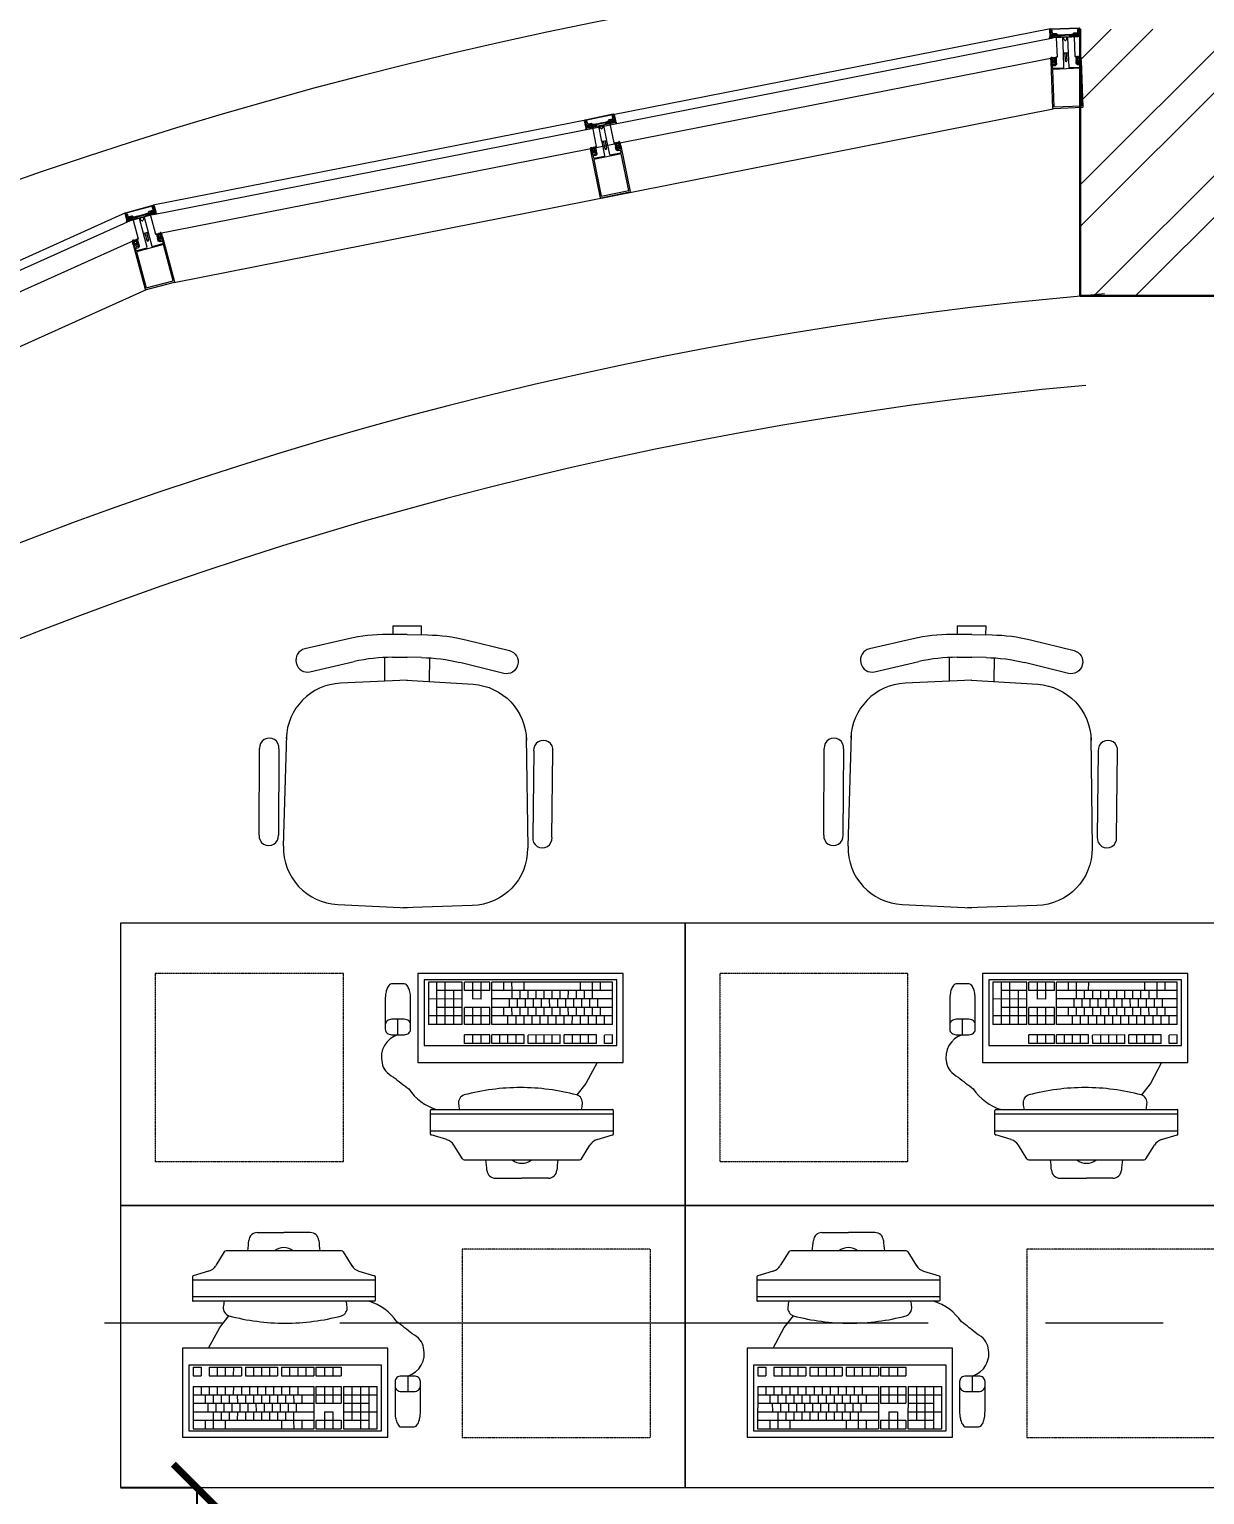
# Model space of a CAD drawing. Header units: millimetres. Extents: x -13407 to 95998, y -2719 to 109387.
# Drawn here: x 2776 to 5274, y 68922 to 72037 of the extents above; entities that cross this region are included whole.
import ezdxf

# ---------------------------------------------------------------- set-up
doc = ezdxf.new("R2010")
doc.units = ezdxf.units.MM
doc.linetypes.add('CENTER', pattern=[2, 1.25, -0.25, 0.25, -0.25])
doc.linetypes.add('HIDDEN', pattern=[6, 4, -2])
for name, color, linetype, lineweight in [('АР_Навесной фасад', 5, 'Continuous', 5), ('АР_Оси', 193, 'Continuous', 9), ('АР_Перегородки витражные', 152, 'Continuous', 13), ('АР_Подоконники', 163, 'Continuous', 9), ('АР_Сущ Несущая стена', 202, 'Continuous', 30), ('АР_Штриховка кирпич', 250, 'Continuous', 9), ('ТХ_мебель передв', 250, 'Continuous', 13), ('ТХ_обор_комп принт', 30, 'Continuous', 13)]:
    doc.layers.add(name, color=color, linetype=linetype, lineweight=lineweight)
doc.styles.add('ISOCPEUR', font='isocpeur.ttf', dxfattribs={"width": 0.7})
doc.dimstyles.new('Копия SPDS', dxfattribs={"dimtxt": 250, "dimasz": 100, "dimexe": 0.5, "dimexo": 0.625, "dimtad": 1, "dimdec": 0, "dimrnd": 0.001, "dimtxsty": 'ISOCPEUR', "dimblk": 'ARCHTICK', "dimcen": 2.5, "dimdle": 0.5, "dimclrd": 256, "dimclre": 256, "dimclrt": 256, "dimadec": 0, "dimazin": 2, "dimtfac": 0.75, "dimtdec": 0, "dimtmove": 1, "dimatfit": 3, "dimfxl": 1, "dimtolj": 1, "dimarcsym": 1})
pattern_1 = [(335.76716334, (-69115.3163, 318510.941), (0.651582564, 1.447617495), []), (65.76716334, (-69115.3163, 318510.941), (-1.447617495, 0.651582564), [])]

# ---------------------------------------------------------------- blocks, each defined once
blk = doc.blocks.new('стойка витр.')
h = blk.add_hatch()
h.set_pattern_fill('ANSI37', color=253, scale=0.5, angle=-69.2328)
h.set_pattern_definition(pattern_1)
edge = h.paths.add_edge_path()
edge.add_line((-22.7, 14.1), (-23, 15))
edge.add_arc((-23.4, 14.9), 0.427, 20.7605, 72.3)
edge.add_arc((-23.2, 15.7), 0.427, 110.764, 252.288, ccw=False)
edge.add_line((-23.3, 16.1), (-22.3, 16.5))
edge.add_arc((-22.2, 16.3), 0.183, 20.749, 110.7854, ccw=False)
edge.add_line((-22.1, 16.4), (-22, 16.3))
edge.add_arc((-21.9, 16.3), 0.183, 200.7666, 335.778)
edge.add_line((-21.7, 16.3), (-21.1, 17.8))
edge.add_arc((-21.7, 18), 0.637, 344.3928, 381.7249)
edge.add_line((-21.1, 18.2), (-22.6, 22.1))
edge.add_arc((-23.2, 21.9), 0.637, 19.8094, 57.1415)
edge.add_line((-22.8, 22.4), (-24.3, 23.1))
edge.add_arc((-24.4, 23), 0.183, 65.7564, 200.7677)
edge.add_line((-24.5, 22.9), (-24.5, 22.8))
edge.add_arc((-24.7, 22.7), 0.183, -69.251, 20.7854, ccw=False)
edge.add_line((-24.6, 22.6), (-25.6, 22.2))
edge.add_arc((-25.8, 22.6), 0.427, 149.2464, 290.7703, ccw=False)
edge.add_arc((-26.5, 23), 0.427, 329.2344, 380.7738)
edge.add_line((-26.1, 23.2), (-26.5, 24.2))
edge.add_arc((-26.7, 24.1), 0.183, 20.749, 110.7854)
edge.add_line((-26.7, 24.3), (-33.5, 21.7))
edge.add_arc((-33.4, 21.4), 0.306, 107.612, 200.6883)
edge.add_line((-33.7, 21.3), (-33.4, 20.7))
edge.add_arc((-33.1, 20.8), 0.304, 200.7453, 225.8124)
edge.add_line((-33.3, 20.5), (-31.8, 18.9))
edge.add_arc((-32, 18.7), 0.305, -108.8628, 45.7814, ccw=False)
edge.add_arc((-28.7, 27.8), 9.95, 231.9543, 250.0412, ccw=False)
edge.add_arc((-35.1, 19.6), 0.4, 42.3093, 119.225)
edge.add_arc((-34.9, 19.6), 0.602, 134.395, 228.6478)
edge.add_arc((-28.5, 27.8), 11, 232.0873, 240.8889)
edge.add_arc((-36.9, 12.9), 6.09, 40.7589, 60.6144, ccw=False)
edge.add_arc((-32.5, 16.6), 0.305, -34.8959, 41.6027, ccw=False)
edge.add_line((-32.3, 16.5), (-32.8, 15.8))
edge.add_arc((-32.5, 15.6), 0.305, 145.1101, 256.4243)
edge.add_line((-32.6, 15.3), (-31.7, 15.1))
edge.add_arc((-31.8, 14.8), 0.305, -34.8899, 76.4243, ccw=False)
edge.add_line((-31.5, 14.6), (-32.1, 13.9))
edge.add_arc((-31.8, 13.7), 0.305, 145.1101, 256.4243)
edge.add_line((-31.9, 13.4), (-31, 13.2))
edge.add_arc((-31.1, 12.9), 0.305, -24.2247, 76.4204, ccw=False)
edge.add_line((-30.8, 12.8), (-31.6, 11.1))
edge.add_arc((-31.3, 11), 0.305, 155.7711, 290.7403)
edge.add_line((-31.2, 10.7), (-22.8, 13.9))
edge.add_arc((-22.9, 14.1), 0.183, 290.749, 380.749)
edge = h.paths.add_edge_path(flags=16)
edge.add_line((-23.1, 21), (-22.2, 18.6))
edge.add_arc((-22.7, 18.4), 0.541, -69.2328, 20.7672, ccw=False)
edge.add_line((-22.5, 17.9), (-23.4, 17.6))
edge.add_arc((-23.6, 18.1), 0.541, 200.7672, 290.7672, ccw=False)
edge.add_line((-24.1, 17.9), (-25, 20.3))
edge.add_arc((-24.5, 20.5), 0.541, 110.7672, 200.7672, ccw=False)
edge.add_line((-24.7, 21), (-23.8, 21.4))
edge.add_arc((-23.6, 20.8), 0.541, 20.7672, 110.7672, ccw=False)
edge = h.paths.add_edge_path(flags=16)
edge.add_line((-26.9, 20.3), (-25.5, 16.7))
edge.add_arc((-26, 16.5), 0.541, -69.2328, 20.7672, ccw=False)
edge.add_line((-25.8, 16), (-28.2, 15.1))
edge.add_arc((-28.4, 15.6), 0.541, 200.7672, 290.7672, ccw=False)
edge.add_line((-28.9, 15.4), (-30.3, 19))
edge.add_arc((-29.8, 19.2), 0.541, 110.7672, 200.7672, ccw=False)
edge.add_line((-30, 19.7), (-27.5, 20.6))
edge.add_arc((-27.4, 20.1), 0.541, 20.7672, 110.7672, ccw=False)
h = blk.add_hatch()
h.set_pattern_fill('ANSI37', color=253, scale=0.5, angle=-69.2328)
h.set_pattern_definition(pattern_1)
edge = h.paths.add_edge_path()
edge.add_line((-7.6, -25.6), (-7.3, -26.5))
edge.add_arc((-7.7, -26.7), 0.427, -30.7656, 20.7738, ccw=False)
edge.add_arc((-6.9, -27.1), 0.427, 149.2464, 290.7703)
edge.add_line((-6.8, -27.5), (-5.8, -27.1))
edge.add_arc((-5.8, -27), 0.183, 290.749, 380.7854)
edge.add_line((-5.7, -26.9), (-5.7, -26.8))
edge.add_arc((-5.5, -26.7), 0.183, 65.7564, 200.7677, ccw=False)
edge.add_line((-5.5, -26.5), (-4, -27.3))
edge.add_arc((-4.3, -27.8), 0.637, 19.8094, 57.1415, ccw=False)
edge.add_line((-3.7, -27.6), (-2.3, -31.5))
edge.add_arc((-2.9, -31.7), 0.637, -15.6072, 21.7249, ccw=False)
edge.add_line((-2.2, -31.9), (-2.8, -33.4))
edge.add_arc((-3, -33.4), 0.183, 200.7666, 335.778, ccw=False)
edge.add_line((-3.2, -33.4), (-3.2, -33.3))
edge.add_arc((-3.4, -33.4), 0.183, 20.749, 110.7854)
edge.add_line((-3.5, -33.2), (-4.5, -33.6))
edge.add_arc((-4.3, -34), 0.427, 110.764, 252.288)
edge.add_arc((-4.6, -34.8), 0.427, 20.7605, 72.3, ccw=False)
edge.add_line((-4.2, -34.6), (-3.8, -35.7))
edge.add_arc((-4, -35.7), 0.183, -69.251, 20.7854, ccw=False)
edge.add_line((-3.9, -35.9), (-10.6, -38.5))
edge.add_arc((-10.8, -38.2), 0.306, 200.846, 293.9223, ccw=False)
edge.add_line((-11, -38.3), (-11.3, -37.6))
edge.add_arc((-11, -37.5), 0.304, 175.722, 200.789, ccw=False)
edge.add_line((-11.3, -37.5), (-11.3, -35.2))
edge.add_arc((-11.6, -35.2), 0.305, 355.7529, 510.3972)
edge.add_arc((-3.1, -39.8), 9.95, 151.4932, 169.58)
edge.add_arc((-13.3, -38), 0.4, 282.3093, 359.225, ccw=False)
edge.add_arc((-13.2, -37.8), 0.602, 172.8865, 267.1393, ccw=False)
edge.add_arc((-2.9, -39.7), 11, 160.6454, 169.447, ccw=False)
edge.add_arc((-19.1, -34.1), 6.09, 340.92, 360.7754)
edge.add_arc((-13.3, -34), 0.305, 359.9316, 436.4302)
edge.add_line((-13.2, -33.7), (-14.1, -33.5))
edge.add_arc((-14, -33.2), 0.305, 145.1101, 256.4243, ccw=False)
edge.add_line((-14.3, -33), (-13.7, -32.3))
edge.add_arc((-14, -32.2), 0.305, 325.1101, 436.4243)
edge.add_line((-13.9, -31.9), (-14.8, -31.7))
edge.add_arc((-14.7, -31.4), 0.305, 145.1101, 256.4243, ccw=False)
edge.add_line((-15, -31.2), (-14.4, -30.5))
edge.add_arc((-14.7, -30.3), 0.305, 325.1139, 425.759)
edge.add_line((-14.6, -30), (-16.3, -29.3))
edge.add_arc((-16.2, -29), 0.305, 110.794, 245.7633, ccw=False)
edge.add_line((-16.3, -28.7), (-7.9, -25.5))
edge.add_arc((-7.8, -25.7), 0.183, 20.7854, 110.7854, ccw=False)
edge = h.paths.add_edge_path(flags=16)
edge.add_line((-3.3, -31.1), (-4.3, -28.7))
edge.add_arc((-4.8, -28.9), 0.541, 20.7672, 110.7672)
edge.add_line((-5, -28.3), (-5.9, -28.7))
edge.add_arc((-5.7, -29.2), 0.541, 110.7672, 200.7672)
edge.add_line((-6.2, -29.4), (-5.3, -31.8))
edge.add_arc((-4.8, -31.6), 0.541, 200.7672, 290.7672)
edge.add_line((-4.6, -32.1), (-3.7, -31.8))
edge.add_arc((-3.9, -31.3), 0.541, 290.7672, 380.7672)
edge = h.paths.add_edge_path(flags=16)
edge.add_line((-6.7, -33), (-8, -29.4))
edge.add_arc((-8.5, -29.6), 0.541, 20.7672, 110.7672)
edge.add_line((-8.7, -29.1), (-11.1, -30))
edge.add_arc((-10.9, -30.5), 0.541, 110.7672, 200.7672)
edge.add_line((-11.4, -30.7), (-10.1, -34.3))
edge.add_arc((-9.6, -34.1), 0.541, 200.7672, 290.7672)
edge.add_line((-9.4, -34.6), (-7, -33.7))
edge.add_arc((-7.2, -33.2), 0.541, 290.7672, 380.7672)
h = blk.add_hatch()
h.set_pattern_fill('ANSI37', color=253, scale=0.5, angle=-69.2328)
h.set_pattern_definition([(335.76716334, (-69115.9168, 318510.7132), (0.651582564, 1.447617495), []), (65.76716334, (-69115.9168, 318510.7132), (-1.447617495, 0.651582564), [])])
edge = h.paths.add_edge_path()
edge.add_arc((-61.4, -46.2), 0.549, 155.7657, 200.7672)
edge.add_line((-61.9, -46), (-61.2, -44.4))
edge.add_arc((-61, -44.5), 0.183, 20.7672, 155.7657)
edge.add_line((-60.9, -44.4), (-60.8, -44.6))
edge.add_arc((-60.6, -44.6), 0.183, 200.7672, 290.7672)
edge.add_line((-60.6, -44.7), (-59.4, -44.3))
edge.add_arc((-59.6, -43.9), 0.427, -69.2328, 72.2936)
edge.add_arc((-59.3, -43.1), 0.427, 200.7672, 252.2936)
edge.add_line((-59.7, -43.2), (-63, -34.5))
edge.add_arc((-62.7, -34.4), 0.305, 110.7672, 200.7672)
edge.add_line((-62.8, -34.1), (-60.6, -33.3))
edge.add_arc((-60.4, -33.6), 0.304, 76.4029, 110.7672)
edge.add_line((-60.4, -33.3), (-60.1, -33.6))
edge.add_arc((-108.2, -55.9), 53, 16.7114, 24.8229)
edge.add_line((-57.4, -40.6), (-57.9, -41.3))
edge.add_arc((-57.7, -41.5), 0.305, 145.1109, 256.4234)
edge.add_line((-57.7, -41.8), (-56.9, -42))
edge.add_arc((-57, -42.3), 0.305, -34.8891, 76.4234)
edge.add_line((-56.7, -42.5), (-57.2, -43.3))
edge.add_arc((-56.9, -43.5), 0.305, 145.1109, 256.4234)
edge.add_line((-57, -43.8), (-56.1, -44))
edge.add_arc((-56.2, -44.3), 0.305, -34.8891, 76.4234)
edge.add_line((-56, -44.4), (-56.5, -45.1))
edge.add_arc((-56.2, -45.3), 0.305, 145.1109, 256.4234)
edge.add_line((-56.3, -45.6), (-55.4, -45.8))
edge.add_arc((-55.5, -46.1), 0.305, -34.8891, 76.4234)
edge.add_line((-55.3, -46.3), (-55.8, -47))
edge.add_arc((-55.5, -47.2), 0.305, 145.1109, 256.4234)
edge.add_line((-55.6, -47.5), (-54.7, -47.8))
edge.add_arc((-54.8, -48.1), 0.305, -34.8891, 76.4234)
edge.add_line((-54.5, -48.3), (-55, -49))
edge.add_arc((-54.8, -49.1), 0.305, 145.1109, 256.4234)
edge.add_line((-54.8, -49.4), (-54, -49.6))
edge.add_arc((-54.1, -49.9), 0.305, -34.8891, 76.4234)
edge.add_line((-53.8, -50.1), (-54.3, -50.8))
edge.add_arc((-54.1, -51), 0.305, 145.1109, 256.4234)
edge.add_line((-54.1, -51.3), (-53.3, -51.5))
edge.add_arc((-53.4, -51.8), 0.305, -43.6751, 76.4279)
edge.add_line((-53.1, -52), (-53.8, -52.6))
edge.add_arc((-53.6, -52.8), 0.305, 136.3286, 262.7471)
edge.add_arc((-54.6, -61.1), 7.99, 59.586, 82.7471)
edge.add_arc((-50.7, -54.4), 0.305, 253.291, 419.586)
edge.add_arc((-52.6, -60.5), 6.03, 73.291, 110.7672)
edge.add_line((-54.7, -54.9), (-54.8, -54.9))
edge.add_arc((-55, -54.5), 0.427, 200.7672, 290.7672)
edge.add_line((-55.4, -54.7), (-56.7, -51.1))
edge.add_arc((-56.3, -51), 0.427, 149.2366, 200.7672)
edge.add_arc((-57, -50.5), 0.427, -30.7634, 40.0143)
edge.add_arc((-57, -50.5), 0.427, 40.0005, 110.7672)
edge.add_line((-57.2, -50.1), (-58.3, -50.6))
edge.add_arc((-58.3, -50.7), 0.183, 110.7672, 200.7672)
edge.add_line((-58.4, -50.8), (-58.4, -51))
edge.add_arc((-58.5, -51.1), 0.183, 245.7686, 380.7672)
edge.add_line((-58.6, -51.3), (-60.2, -50.6))
edge.add_arc((-60, -50.1), 0.549, 200.7672, 245.7686)
edge.add_line((-60.5, -50.3), (-61.9, -46.4))
edge = h.paths.add_edge_path(flags=16)
edge.add_arc((-59.4, -49), 0.541, 200.7672, 290.7672)
edge.add_line((-60.8, -46.8), (-59.9, -49.2))
edge.add_arc((-60.3, -46.6), 0.541, 110.7672, 200.7672)
edge.add_line((-59.3, -45.7), (-60.5, -46.1))
edge.add_arc((-59.1, -46.2), 0.541, 20.7672, 110.7672)
edge.add_line((-57.7, -48.4), (-58.6, -46))
edge.add_arc((-58.2, -48.6), 0.541, -69.2328, 20.7672)
edge.add_line((-59.2, -49.5), (-58, -49.1))
at = {"color": 253, "lineweight": 0, "ltscale": 100, "transparency": 33554687}
for points in [[(65.9, 59.3), (-26.6, 24.2), (-25.9, 22.2), (-25.3, 22), (-24.8, 22.1), (-25.2, 23.2), (-20.5, 24.9), (-19.2, 21.4), (-18.8, 21.3), (-19, 20.8), (-17.7, 17.4), (-22.4, 15.6), (-22.7, 16.5), (-23.2, 16.4), (-23.4, 15.7), (-22.8, 13.9), (-17.2, 16), (-16.2, 17), (-15.5, 19.8), (-15.4, 20.1), (-17, 24.3), (-17.4, 24.6), (-17.5, 25.4), (-13.7, 26.9), (-12.5, 26.3), (-4.3, 4.8), (-4.9, 3.6), (-32.7, -7), (-32.8, -7.4), (-32.4, -8.4), (-31.1, -9.1), (-30.3, -8.8), (-29.8, -9.1), (-28.6, -8.7), (-28.6, -8.2), (-28.2, -8.5), (-27, -8.1), (-26.9, -7.5), (-26.5, -7.9), (-25.3, -7.5), (-25.3, -6.9), (-24.8, -7.2), (-23.6, -6.8), (-23.6, -6.3), (-23.1, -6.6), (-21.9, -6.2), (-21.9, -5.6), (-21.5, -6), (-20.3, -5.6), (-20.2, -5), (-19.8, -5.3), (-18.6, -4.9), (-18.4, -4.3), (-18, -4.7), (-17.4, -4.4), (-15.1, -4.8), (-14.5, -6.4), (-15.8, -7.9), (-15.9, -8.7), (-16.3, -8.3), (-17.4, -8.8), (-17.6, -9.3), (-18, -9), (-19.1, -9.4), (-19.3, -10), (-19.7, -9.6), (-20.8, -10.1), (-20.9, -10.6), (-21.4, -10.3), (-22.5, -10.7), (-22.6, -11.2), (-23, -10.9), (-24.3, -11.3), (-24.3, -11.9), (-24.7, -11.5), (-25.8, -12), (-26, -12.5), (-26.4, -12.2), (-27.6, -12.6), (-27.6, -13.1), (-28.1, -12.8), (-29.3, -13.3), (-29.3, -13.8), (-29.9, -15.1), (-29.5, -16.2), (-29.1, -16.3), (-1.3, -5.8), (-0.1, -6.4), (8.1, -27.9), (7.6, -29.2), (3.8, -30.6), (3.2, -29.8), (3.4, -29.5), (1.7, -25.2), (1.6, -25.1), (-0.9, -23.4), (-2.3, -23.3), (-7.8, -25.4), (-7.2, -27.2), (-6.5, -27.6), (-6, -27.4), (-6.4, -26.4), (-1.7, -24.6), (-0.4, -28.2), (0, -28.3), (-0.2, -28.7), (1.1, -32.2), (-3.6, -33.9), (-3.9, -33), (-4.4, -33.2), (-4.6, -33.8), (-4, -35.7), (88.6, -0.5), (89.2, 0.7), (67.2, 58.7)], [(63.8, 56.3), (85.1, 0.2), (10.6, -28), (-10.6, 28)], [(-68.6, -58.5), (-90.2, -1.6), (-90, -1.3), (-89, -0.9), (-88.6, -1), (-87.7, -3.3), (-87.4, -3.4), (-86.7, -3.2), (-86.4, -2.8), (-87.3, -0.5), (-87.2, -0.2), (-82, 1.7), (-80.5, 1.3), (-79.7, 1.5), (-77.3, 4.2), (-77.8, 4.8), (-90.5, 0), (-91.4, -2), (-69.8, -59.1), (-67.8, -59.9), (-55.1, -55.1), (-55.2, -54.3), (-58.7, -53.8), (-59.5, -54.2), (-60.2, -55.7), (-65.4, -57.6), (-65.7, -57.4), (-66.6, -55.1), (-67, -55), (-67.7, -55.3), (-67.9, -55.6), (-67, -57.9), (-67.2, -58.3), (-68.2, -58.7)]]:
    blk.add_lwpolyline(points, close=True, dxfattribs=at)
for points in [[(-73.6, -6.3), (-74.2, -6), (-74.8, -6.2), (-74.4, -7.2), (-76.6, -8, -0.414362), (-77, -7.8), (-79.3, -1.5, -0.414326), (-78.7, -0.2), (-77.3, 0.4), (-76.9, -0.7), (-76.3, -0.4), (-76.1, 0.3), (-77.3, 3.5, 0.551224), (-77.8, 3.6), (-79.9, 1.3, -0.267349), (-80.9, 1.1), (-82.1, 1.4, 0.249629), (-82.6, 1.3), (-86.2, -1.9, 0.827043), (-85.6, -2.8), (-82.1, -1.5, -0.414326), (-80.8, -2.1), (-78.1, -9.1, 0.414326), (-76.8, -9.7), (-75.7, -9.2, -0.082799), (-71.8, -16.3), (-68.3, -25.6), (-67.9, -25.7), (-68.1, -26.1), (-64.6, -35.3, -0.082799), (-62.8, -43.1), (-63.9, -43.6, 0.414326), (-64.5, -44.9), (-61.9, -51.9, -0.414326), (-62.5, -53.2), (-66, -54.5, 0.827043), (-65.8, -55.6), (-61, -55.6, 0.249629), (-60.6, -55.4), (-59.9, -54.3, -0.267349), (-59, -53.9), (-55.9, -54.2, 0.551224), (-55.6, -53.7), (-56.8, -50.5), (-57.5, -50.1), (-58, -50.4), (-57.6, -51.4), (-59.1, -52, -0.414326), (-60.5, -51.4), (-62.8, -45.1, -0.414362), (-62.7, -44.7), (-60.5, -43.9), (-60.1, -44.8), (-59.6, -44.6), (-59.3, -43.9)], [(-74.1, 3.3, 0.57795), (-74.3, 3.8), (-75.2, 3.8, -0.615334), (-75.4, 4.3, 0.101403), (-73.8, 7.1, 0.887085), (-74.4, 7.4, -0.164997), (-77.4, 4.9), (-77.5, 4.9, 0.414304), (-77.7, 4.3), (-76.4, 0.8, 0.228696), (-76.1, 0.5, -0.319049), (-75.8, 0.1, -0.319002), (-76.1, -0.3), (-77.2, -0.7, -0.4144), (-77.5, -0.6), (-77.6, -0.4, 0.668339), (-77.9, -0.4), (-78.6, -1.9, 0.198883), (-78.6, -2.4), (-77.2, -6.2, 0.198883), (-76.9, -6.5), (-75.3, -7.3, 0.668339), (-75.1, -7), (-75.1, -6.8, -0.4144), (-75, -6.6), (-73.9, -6.1, -0.710202), (-73.4, -6.7, 0.228696), (-73.4, -7.1), (-70.1, -15.8, 0.414362), (-69.7, -16), (-67.4, -15.1, 0.151171), (-67.3, -15), (-67.3, -14.6, 0.035408), (-69.9, -7.6), (-70.8, -7.4, -0.527868), (-71, -6.9), (-70.5, -6.2, 0.527868), (-70.6, -5.7), (-71.5, -5.4, -0.527868), (-71.7, -4.9), (-71.2, -4.2, 0.527868), (-71.4, -3.7), (-72.3, -3.5, -0.527868), (-72.4, -3.1), (-71.9, -2.4, 0.527868), (-72.1, -1.9), (-73, -1.7, -0.527868), (-73.1, -1.2), (-72.7, -0.4, 0.527868), (-72.8, 0.1), (-73.7, 0.3, -0.527868), (-73.9, 0.8), (-73.4, 1.5, 0.527868), (-73.5, 1.9), (-74.4, 2.1, -0.527868), (-74.6, 2.6)], [(-22.7, 14.1), (-23, 15, 0.228752), (-23.3, 15.3, -0.710164), (-23.3, 16.1), (-22.3, 16.5, -0.4144), (-22.1, 16.4), (-22, 16.3, 0.66825), (-21.7, 16.3), (-21.1, 17.8, 0.164348), (-21.1, 18.2), (-22.6, 22.1, 0.164348), (-22.8, 22.4), (-24.3, 23.1, 0.66825), (-24.5, 22.9), (-24.5, 22.8, -0.4144), (-24.6, 22.6), (-25.6, 22.2, -0.710164), (-26.1, 22.8, 0.228752), (-26.1, 23.2), (-26.5, 24.2, 0.4144), (-26.7, 24.3), (-33.5, 21.7, 0.430028), (-33.7, 21.3), (-33.4, 20.7, 0.109814), (-33.3, 20.5), (-31.8, 18.9, -0.800036), (-32.1, 18.4, -0.079083), (-34.8, 19.9, 0.348803), (-35.3, 20, 0.436125), (-35.3, 19.1, 0.038423), (-33.9, 18.2, -0.086853), (-32.3, 16.9, -0.346763), (-32.3, 16.5), (-32.8, 15.8, 0.527877), (-32.6, 15.3), (-31.7, 15.1, -0.527877), (-31.5, 14.6), (-32.1, 13.9, 0.527877), (-31.9, 13.4), (-31, 13.2, -0.469739), (-30.8, 12.8), (-31.6, 11.1, 0.667984), (-31.2, 10.7), (-22.8, 13.9, 0.414214)], [(-32.4, -8.4), (-32.8, -7.4, 0.523933), (-33.2, -7.2), (-64.2, -18.9, 0.414326), (-64.5, -19.6), (-64.1, -20.9, 0.410627), (-63.4, -21.2), (-62.7, -21, 0.492552), (-62.6, -20.7), (-62.8, -20.2, -0.441111), (-62.6, -19.9), (-60.8, -19.3, -0.208057), (-59.9, -19.4, -0.000016), (-56.9, -20.8, -0.439819), (-56.4, -22.2, -0.000016), (-57.7, -25.2, -0.208057), (-58.3, -25.9), (-60.1, -26.6, -0.441111), (-60.4, -26.5), (-60.6, -26, 0.492552), (-60.9, -25.9), (-61.5, -26.1, 0.410627), (-61.8, -26.8), (-61.3, -28.1, 0.414326), (-60.6, -28.4), (-29.6, -16.6, 0.523933), (-29.5, -16.2), (-29.8, -15.2)], [(-7.6, -25.6), (-7.3, -26.5, -0.228752), (-7.3, -26.9, 0.710164), (-6.8, -27.5), (-5.8, -27.1, 0.4144), (-5.7, -26.9), (-5.7, -26.8, -0.66825), (-5.5, -26.5), (-4, -27.3, -0.164348), (-3.7, -27.6), (-2.3, -31.5, -0.164348), (-2.2, -31.9), (-2.8, -33.4, -0.66825), (-3.2, -33.4), (-3.2, -33.3, 0.4144), (-3.5, -33.2), (-4.5, -33.6, 0.710164), (-4.5, -34.4, -0.228752), (-4.2, -34.6), (-3.8, -35.7, -0.4144), (-3.9, -35.9), (-10.6, -38.5, -0.430028), (-11, -38.3), (-11.3, -37.6, -0.109814), (-11.3, -37.5), (-11.3, -35.2, 0.800036), (-11.8, -35.1, 0.079083), (-12.9, -38, -0.348803), (-13.2, -38.4, -0.436125), (-13.8, -37.7, -0.038423), (-13.3, -36.1, 0.086853), (-13, -34, 0.346763), (-13.2, -33.7), (-14.1, -33.5, -0.527877), (-14.3, -33), (-13.7, -32.3, 0.527877), (-13.9, -31.9), (-14.8, -31.7, -0.527877), (-15, -31.2), (-14.4, -30.5, 0.469739), (-14.6, -30), (-16.3, -29.3, -0.667984), (-16.3, -28.7), (-7.9, -25.5, -0.414214)], [(-53.3, -51.5, -0.57795), (-53.1, -52), (-53.8, -52.6, 0.615334), (-53.6, -53.1, -0.101403), (-50.6, -54.2, -0.887085), (-50.8, -54.7, 0.164997), (-54.7, -54.9), (-54.8, -54.9, -0.414304), (-55.4, -54.7), (-56.7, -51.1, -0.228696), (-56.7, -50.8, 0.319049), (-56.7, -50.3, 0.319002), (-57.2, -50.1), (-58.3, -50.6, 0.4144), (-58.4, -50.8), (-58.4, -51, -0.668339), (-58.6, -51.3), (-60.2, -50.6, -0.198883), (-60.5, -50.3), (-61.9, -46.4, -0.198883), (-61.9, -46), (-61.2, -44.4, -0.668339), (-60.9, -44.4), (-60.8, -44.6, 0.4144), (-60.6, -44.7), (-59.4, -44.3, 0.710202), (-59.4, -43.5, -0.228696), (-59.7, -43.2), (-63, -34.5, -0.414362), (-62.8, -34.1), (-60.6, -33.3, -0.151171), (-60.4, -33.3), (-60.1, -33.6, -0.035408), (-57.4, -40.6), (-57.9, -41.3, 0.527868), (-57.7, -41.8), (-56.9, -42, -0.527868), (-56.7, -42.5), (-57.2, -43.3, 0.527868), (-57, -43.8), (-56.1, -44, -0.527868), (-56, -44.4), (-56.5, -45.1, 0.527868), (-56.3, -45.6), (-55.4, -45.8, -0.527868), (-55.3, -46.3), (-55.8, -47, 0.527868), (-55.6, -47.5), (-54.7, -47.8, -0.527868), (-54.5, -48.3), (-55, -49, 0.527868), (-54.8, -49.4), (-54, -49.6, -0.527868), (-53.8, -50.1), (-54.3, -50.8, 0.527868), (-54.1, -51.3)]]:
    blk.add_lwpolyline(points, format="xyb", close=True, dxfattribs=at)
for points in [[(-72, 0.1), (-72.9, -0.3)], [(-69.8, -5.6), (-69.2, -5.9), (-30.9, 8.6), (-30.6, 9.2), (-31.2, 10.7)], [(-26.7, 24.3), (-26.7, 24.3)], [(-22.8, 13.9), (-22.8, 13.9)], [(-56.1, -42), (-55.8, -41.4), (-17.5, -26.8), (-16.8, -27.1), (-16.3, -28.6)]]:
    blk.add_lwpolyline(points, dxfattribs=at)
at = {"color": 253}
blk.add_lwpolyline([(-72.9, -0.3), (-54.8, -48), (-53.9, -47.7), (-72, 0.1)], close=True, dxfattribs=at)
for points in [[(-26.9, 20.3), (-25.5, 16.7, -0.414214), (-25.8, 16), (-28.2, 15.1, -0.414214), (-28.9, 15.4), (-30.3, 19, -0.414214), (-30, 19.7), (-27.5, 20.6, -0.414214)], [(-23.1, 21), (-22.2, 18.6, -0.414214), (-22.5, 17.9), (-23.4, 17.6, -0.414214), (-24.1, 17.9), (-25, 20.3, -0.414214), (-24.7, 21), (-23.8, 21.4, -0.414214)], [(-75.3, -1.9), (-74.4, -4.3, -0.414214), (-74.7, -5), (-75.9, -5.4, -0.414214), (-76.6, -5.1), (-77.5, -2.7, -0.414214), (-77.2, -2), (-76, -1.6, -0.414214)], [(-6.7, -33), (-8, -29.4, 0.414214), (-8.7, -29.1), (-11.1, -30, 0.414214), (-11.4, -30.7), (-10.1, -34.3, 0.414214), (-9.4, -34.6), (-7, -33.7, 0.414214)], [(-3.3, -31.1), (-4.3, -28.7, 0.414214), (-5, -28.3), (-5.9, -28.7, 0.414214), (-6.2, -29.4), (-5.3, -31.8, 0.414214), (-4.6, -32.1), (-3.7, -31.8, 0.414214)], [(-57.7, -48.4), (-58.6, -46, 0.414214), (-59.3, -45.7), (-60.5, -46.1, 0.414214), (-60.8, -46.8), (-59.9, -49.2, 0.414214), (-59.2, -49.5), (-58, -49.1, 0.414214)]]:
    blk.add_lwpolyline(points, format="xyb", close=True, dxfattribs=at)
at = {"color": 253, "lineweight": 0, "ltscale": 100, "transparency": 33554687}
blk.add_arc((-33.4, 21.4), 0.305, 110.7562, 200.7779, dxfattribs=at)
blk = doc.blocks.new('A$Ca602dfc3')
at = {"layer": 'АР_Навесной фасад', "color": 253, "ltscale": 100}
for p, q in [((-260.4, -3502.4), (522.6, -1722)), ((-243.4, -3512), (542.1, -1727)), ((-204.2, -3526.7), (580.1, -1743)), ((-95.9, -3544.7), (671.3, -1803.9)), ((-635, -5471.5), (-275.8, -3561.5)), ((-256.3, -3561.5), (-616.3, -5477)), ((-214.9, -3567.9), (-574.8, -5482.5)), ((-111.5, -3604.6), (-465.2, -5476.1))]:
    blk.add_line(p, q, dxfattribs=at)
at = {"layer": 'АР_Перегородки витражные', "color": 253}
for p, rotation in [((-184.7, -3553.7), 324.6577666672254), ((-371.4, -4527.8), 327.9724738192307), ((-549.8, -5504.7), 337.496536021997)]:
    blk.add_blockref('стойка витр.', p, dxfattribs=dict(at, rotation=rotation))
blk = doc.blocks.new('стол с тумбой 1200х600')
at = {"color": 253}
blk.add_lwpolyline([(-19012.2, 19801.1), (-19012.2, 21001.1), (-19612.2, 21001.1), (-19612.2, 19801.1)], close=True, dxfattribs=at)
at = {"color": 253, "linetype": 'HIDDEN', "ltscale": 0.1}
blk.add_lwpolyline([(-19505.4, 19874.7), (-19105.4, 19874.7), (-19105.4, 20274.7), (-19505.4, 20274.7)], close=True, dxfattribs=at)
blk = doc.blocks.new('М-60')
at = {"color": 253, "extrusion": (-6.19742e-05, 0.000470712, 1)}
for p, q in [((7035415.4, 1186627.5, -0.2), (7035231.8, 1186626.6, -0.2)), ((7035232, 1186585.7, -0.1), (7035415.6, 1186586.5, -0.1)), ((7035202.1, 1186569.5, -0.1), (7035439, 1186576.2, -0.1)), ((7034998.3, 1186437.9, -0.1), (7035019.7, 1186530.9, -0.1)), ((7035068.3, 1186519.6, -0.1), (7035046.7, 1186425.8, -0.1)), ((7035049.2, 1186548.9, -0.1), (7035050.6, 1186548.5, -0.1)), ((7035563.1, 1186460.5, -0.1), (7035569.8, 1186312.9, 0)), ((7035085.8, 1186312.9, 0), (7035092.5, 1186454.7, -0.1)), ((7034971.3, 1186282.6, 0), (7034970.4, 1186343.1, -0.1)), ((7034989, 1186343.1, -0.1), (7034970.8, 1186343.1, -0.1)), ((7034970.8, 1186343.1, -0.1), (7034970.8, 1186282.6, 0)), ((7034989, 1186312.9, 0), (7034989, 1186356.2, -0.1)), ((7034989, 1186312.9, 0), (7034989, 1186343.1, -0.1)), ((7035037.4, 1186344.1, 0), (7035037.4, 1186312.9, 0)), ((7035037.8, 1186361.3, -0.1), (7035088.1, 1186361.3, -0.1)), ((7034989, 1186313.2, 0), (7034989.4, 1186282.9, 0)), ((7034989, 1186313.2, 0), (7034989.6, 1186269.8, 0)), ((7035037.8, 1186282.6, 0), (7035037.4, 1186313.9, 0)), ((7035085.7, 1186314.6, 0), (7035094.7, 1186172.9, 0)), ((7035565.2, 1186174.3, 0.1), (7035569.7, 1186322, 0)), ((7034989.4, 1186282.9, 0), (7034971.3, 1186282.6, 0)), ((7035038.5, 1186265.5, 0), (7035088.8, 1186266.3, 0)), ((7035000.2, 1186188.3, 0), (7035023, 1186095.7, 0.1)), ((7035071.5, 1186107.6, 0.1), (7035048.4, 1186201.2, 0)), ((7035052.8, 1186078.1, 0.1), (7035054.2, 1186078.5, 0.1)), ((7035206, 1186059.9, 0.1), (7035442.9, 1186056.7, 0.1)), ((7035236.1, 1186044.1, 0.1), (7035419.7, 1186046, 0.1)), ((7035420.2, 1186005.1, 0.1), (7035236.6, 1186003.1, 0.1))]:
    blk.add_line(p, q, dxfattribs=at)
for centre, start, end in [((7035230, 1186606.2, 122.4), 84.9987, 275.5247), ((7035417.4, 1186607.1, 122.4), 264.9987, 95.5247), ((7035234.4, 1186023.7, 122.4), 85.3479, 275.874), ((7035421.8, 1186025.7, 122.4), 265.3479, 95.874)]:
    blk.add_arc(centre, 20.6, start, end, dxfattribs=at)
at = {"color": 253, "extrusion": (6.19742e-05, -0.000470712, -1)}
for centre, major_axis, start_param, end_param in [((7035043.3, 1186525.4, -0.1), (15.6, 18.5, 0), 4.240369, 5.829345), ((7035213.4, 1186449, -0.1), (77.8, 92.6, 0), 4.061153, 5.558057), ((7035442.2, 1186455, -0.1), (77.8, 92.6, 0), -0.725128, 0.826554), ((7035044.7, 1186525.1, -0.1), (15.6, 18.5, 0), -0.45384, 1.098777), ((7035352, 1186356.2, 0), (-277.9, 233.5, -0.1), 5.584367, 5.811166), ((7035400.4, 1186344.1, 0), (233.5, 277.9, -0.1), 4.01357, 4.240369)]:
    blk.add_ellipse(centre, major_axis=major_axis, ratio=1, start_param=start_param, end_param=end_param, dxfattribs=at)
at = {"color": 253, "extrusion": (-6.19742e-05, 0.000470712, 1)}
for centre, major_axis, start_param, end_param in [((7035352.6, 1186275.3, 0), (-274.3, -237.7, 0.1), 5.584367, 5.811166), ((7035400.8, 1186288.2, 0), (237.7, -274.3, 0.1), 4.01357, 4.240369), ((7035215.4, 1186180.5, 0), (79.2, -91.4, 0), 4.061153, 5.558057), ((7035444.3, 1186178, 0.1), (79.2, -91.4, 0), -0.725128, 0.826554), ((7035046.5, 1186101.5, 0.1), (15.8, -18.3, 0), 4.240369, 5.829345), ((7035048, 1186101.8, 0.1), (15.8, -18.3, 0), -0.45384, 1.098777)]:
    blk.add_ellipse(centre, major_axis=major_axis, ratio=1, start_param=start_param, end_param=end_param, dxfattribs=at)
blk = doc.blocks.new('ПК-2')
at = {"color": 253, "extrusion": (6.19742e-05, -0.000470712, 1)}
for p, q in [((7036200.3, 1186829.7, 95), (7036149.9, 1186829.6, 95)), ((7036157.9, 1186440.8, 94.9), (7036157.1, 1186829.6, 95)), ((7036193.9, 1186440.9, 94.9), (7036193.1, 1186829.7, 95)), ((7035967.1, 1186827.6, 95), (7035877.1, 1186827.5, 95.1)), ((7035877.1, 1186827.5, 95.1), (7035877.6, 1186571, 94.9)), ((7035895.1, 1186827.5, 95.1), (7035895.6, 1186571, 94.9)), ((7035913.1, 1186827.5, 95.1), (7035913.6, 1186571, 94.9)), ((7035931.1, 1186827.6, 95.1), (7035931.6, 1186571.1, 94.9)), ((7035949.1, 1186827.6, 95.1), (7035949.6, 1186571.1, 94.9)), ((7035967.1, 1186827.6, 95), (7035967.6, 1186571.1, 94.9)), ((7036007.6, 1186827.7, 95), (7035989.6, 1186827.7, 95)), ((7036148.9, 1186442.6, 94.9), (7036148.1, 1186827.8, 95)), ((7036212.2, 1186795.1, 95), (7036202.1, 1186827.9, 95)), ((7036253.1, 1186761.9, 95), (7036223.8, 1186780.1, 95)), ((7036255.8, 1186512.8, 94.9), (7036255.4, 1186758, 95)), ((7036294.4, 1186691.8, 95), (7036294.6, 1186635.5, 94.9)), ((7036294.7, 1186579.1, 94.9), (7036294.6, 1186635.5, 94.9)), ((7035877.6, 1186566.5, 94.9), (7035877.7, 1186512.5, 94.9)), ((7035895.6, 1186566.5, 94.9), (7035895.7, 1186512.5, 94.9)), ((7035931.6, 1186566.6, 94.9), (7035931.7, 1186512.6, 94.9)), ((7035949.6, 1186566.6, 94.9), (7035949.7, 1186512.6, 94.9)), ((7035967.6, 1186566.6, 94.9), (7035967.7, 1186512.6, 94.9)), ((7035913.7, 1186548.5, 94.9), (7035913.7, 1186530.5, 94.9)), ((7035877.7, 1186508, 94.9), (7035877.9, 1186436, 94.9)), ((7035895.7, 1186508, 94.9), (7035895.9, 1186454, 94.9)), ((7035913.7, 1186508, 94.9), (7035913.9, 1186436, 94.9)), ((7035931.7, 1186508.1, 94.9), (7035931.9, 1186454.1, 94.9)), ((7035949.7, 1186508.1, 94.9), (7035949.9, 1186436.1, 94.9)), ((7035967.7, 1186508.1, 94.9), (7035967.9, 1186436.1, 94.9)), ((7036253.6, 1186508.9, 94.9), (7036224.3, 1186490.6, 94.9)), ((7036212.8, 1186475.5, 94.9), (7036202.9, 1186442.7, 94.9)), ((7035877.9, 1186436, 94.9), (7035967.9, 1186436.1, 94.9)), ((7036201.1, 1186440.9, 94.9), (7036150.7, 1186440.8, 94.9))]:
    blk.add_line(p, q, dxfattribs=at)
at = {"color": 253, "extrusion": (6.19742e-05, -0.000470712, 1), "elevation": -27.6}
for points in [[(7035859.1, 1186850), (7035859.9, 1186413.5), (7036048.9, 1186413.9), (7036048.1, 1186850.4)], [(7035872.6, 1186836.6), (7035873.4, 1186427.1), (7036012.9, 1186427.3), (7036012.1, 1186836.8)]]:
    blk.add_lwpolyline(points, close=True, dxfattribs=at)
for points in [[(7035895.2, 1186802), (7035877.2, 1186801.9)], [(7035949.2, 1186802.1), (7035931.2, 1186802)], [(7035967.2, 1186810.6), (7035949.2, 1186810.6)], [(7035989.6, 1186827.8), (7035989.7, 1186810.7)], [(7036007.7, 1186810.7), (7035989.7, 1186810.7)], [(7036007.6, 1186827.8), (7036007.7, 1186810.7)], [(7035895.2, 1186784.9), (7035877.2, 1186784.8)], [(7035913.2, 1186784.9), (7035895.2, 1186784.9)], [(7035913.2, 1186767.8), (7035895.2, 1186767.8)], [(7035931.2, 1186796.6), (7035913.2, 1186796.5)], [(7035931.2, 1186779.5), (7035913.2, 1186779.4)], [(7035949.2, 1186785), (7035931.2, 1186784.9)], [(7035949.2, 1186767.9), (7035931.2, 1186767.8)], [(7035967.2, 1186793.5), (7035949.2, 1186793.5)], [(7035967.2, 1186776.4), (7035949.2, 1186776.4)], [(7035989.7, 1186793.6), (7035989.8, 1186725.2)], [(7036007.7, 1186793.6), (7035989.7, 1186793.6)], [(7036007.7, 1186776.5), (7035989.7, 1186776.5)], [(7036007.7, 1186793.6), (7036007.8, 1186725.2)], [(7036048.2, 1186794.9), (7036092.7, 1186771.5), (7036117.2, 1186751.9)], [(7035895.3, 1186759.2), (7035877.3, 1186759.2)], [(7035913.3, 1186750.7), (7035895.3, 1186750.7)], [(7035931.2, 1186762.4), (7035913.2, 1186762.3)], [(7035931.3, 1186745.3), (7035913.3, 1186745.2)], [(7035949.3, 1186750.8), (7035931.3, 1186750.7)], [(7035967.3, 1186759.3), (7035949.3, 1186759.3)], [(7035967.3, 1186742.2), (7035949.3, 1186742.2)], [(7036007.8, 1186759.4), (7035989.8, 1186759.4)], [(7036007.8, 1186742.3), (7035989.8, 1186742.3)], [(7035913.3, 1186733.6), (7035895.3, 1186733.6)], [(7035913.3, 1186716.5), (7035895.3, 1186716.5)], [(7035931.3, 1186728.2), (7035913.3, 1186728.1)], [(7035931.3, 1186711.1), (7035913.3, 1186711)], [(7035949.3, 1186733.7), (7035931.3, 1186733.6)], [(7035949.3, 1186716.6), (7035931.3, 1186716.5)], [(7035967.3, 1186725.1), (7035949.3, 1186725.1)], [(7035967.3, 1186708), (7035949.3, 1186708)], [(7036007.8, 1186725.2), (7035989.8, 1186725.2)], [(7035989.8, 1186716.6), (7035990, 1186648.2)], [(7036007.8, 1186716.7), (7035989.8, 1186716.6)], [(7036007.8, 1186716.7), (7036008, 1186648.3)], [(7035913.4, 1186699.4), (7035895.4, 1186699.4)], [(7035913.4, 1186682.3), (7035895.4, 1186682.3)], [(7035931.4, 1186694), (7035913.4, 1186693.9)], [(7035931.4, 1186676.9), (7035913.4, 1186676.8)], [(7035949.4, 1186699.5), (7035931.4, 1186699.4)], [(7035949.4, 1186682.4), (7035931.4, 1186682.3)], [(7035967.4, 1186690.9), (7035949.4, 1186690.9)], [(7035967.4, 1186673.8), (7035949.4, 1186673.8)], [(7036007.9, 1186699.6), (7035989.9, 1186699.5)], [(7036007.9, 1186682.5), (7035989.9, 1186682.4)], [(7035913.4, 1186665.2), (7035895.4, 1186665.2)], [(7035913.5, 1186648.1), (7035895.5, 1186648.1)], [(7035931.4, 1186659.8), (7035913.4, 1186659.7)], [(7035931.5, 1186642.7), (7035913.5, 1186642.6)], [(7035949.4, 1186665.3), (7035931.4, 1186665.2)], [(7035949.5, 1186648.2), (7035931.5, 1186648.1)], [(7035967.4, 1186656.7), (7035949.4, 1186656.7)], [(7036007.9, 1186665.4), (7035989.9, 1186665.3)], [(7036008, 1186648.3), (7035990, 1186648.2)], [(7035895.5, 1186639.5), (7035877.5, 1186639.5)], [(7035895.5, 1186613.9), (7035877.5, 1186613.8)], [(7035913.5, 1186631), (7035895.5, 1186631)], [(7035913.5, 1186613.9), (7035895.5, 1186613.9)], [(7035931.5, 1186625.6), (7035913.5, 1186625.5)], [(7035949.5, 1186631.1), (7035931.5, 1186631)], [(7035949.5, 1186614), (7035931.5, 1186613.9)], [(7035967.5, 1186639.6), (7035949.5, 1186639.6)], [(7035967.5, 1186622.5), (7035949.5, 1186622.5)], [(7035990, 1186639.7), (7035990.1, 1186571.3)], [(7036008, 1186639.7), (7035990, 1186639.7)], [(7036008, 1186622.6), (7035990, 1186622.6)], [(7036008, 1186639.7), (7036008.1, 1186571.3)], [(7035895.6, 1186596.8), (7035877.6, 1186596.7)], [(7035931.5, 1186608.5), (7035913.5, 1186608.4)], [(7035949.6, 1186596.9), (7035931.6, 1186596.8)], [(7035967.5, 1186605.4), (7035949.5, 1186605.4)], [(7036008, 1186605.5), (7035990, 1186605.5)], [(7036008.1, 1186588.4), (7035990.1, 1186588.4)], [(7035967.6, 1186571.2), (7035877.6, 1186571.1)], [(7035895.6, 1186566.6), (7035877.6, 1186566.6)], [(7035967.6, 1186566.7), (7035931.6, 1186566.7)], [(7036008.1, 1186571.3), (7035990.1, 1186571.3)], [(7035990.1, 1186566.8), (7035990.2, 1186512.8)], [(7036008.1, 1186566.8), (7035990.1, 1186566.8)], [(7036008.1, 1186566.8), (7036008.2, 1186512.8)], [(7035913.7, 1186548.6), (7035877.7, 1186548.6)], [(7035913.7, 1186530.6), (7035877.7, 1186530.6)], [(7035967.7, 1186548.7), (7035931.7, 1186548.7)], [(7035967.7, 1186530.7), (7035931.7, 1186530.7)], [(7036008.2, 1186548.8), (7035990.2, 1186548.8)], [(7036008.2, 1186530.8), (7035990.2, 1186530.8)], [(7035895.7, 1186512.6), (7035877.7, 1186512.6)], [(7035967.7, 1186508.2), (7035877.7, 1186508.1)], [(7035967.8, 1186490.2), (7035895.8, 1186490.1)], [(7035967.7, 1186512.7), (7035931.7, 1186512.7)], [(7036008.2, 1186512.8), (7035990.2, 1186512.8)], [(7036008.2, 1186512.8), (7035990.2, 1186512.8)], [(7035967.8, 1186472.2), (7035877.8, 1186472.1)], [(7035967.8, 1186454.2), (7035877.8, 1186454.1)], [(7035989.9, 1186371.7), (7035957, 1186371.6)]]:
    blk.add_lwpolyline(points, dxfattribs=at)
for points in [[(7035989.9, 1186371.7, 0.397637), (7036050, 1186337.9, 0.110351), (7036066.5, 1186345.2, 0.08312), (7036079.9, 1186362.3, 0.014729), (7036105, 1186394.7, 0.170175), (7036148.8, 1186454, -0.037673)], [(7035968.4, 1186398.6, 0.114539), (7035964.1, 1186397.6, 0.103755), (7035960.3, 1186394.6, 0.091433), (7035957.9, 1186390.4, 0.084292), (7035957, 1186385.1), (7035957.1, 1186358.1, 0.084292), (7035958, 1186352.8, 0.091433), (7035960.4, 1186348.6, 0.103755), (7035964.2, 1186345.6, 0.114539), (7035968.5, 1186344.6, 0.114539)]]:
    blk.add_lwpolyline(points, format="xyb", dxfattribs=at)
blk.add_lwpolyline([(7035881.8, 1186384.9), (7035881.9, 1186357.9, 0.19919), (7035883.7, 1186353.6, 0.098412), (7035891.5, 1186348.4, 0.055653), (7035901.3, 1186345.6, 0.042416), (7035914.6, 1186344.5), (7035978.5, 1186344.6, 0.114539), (7035982.8, 1186345.6, 0.103755), (7035986.6, 1186348.6, 0.091433), (7035989, 1186352.9, 0.084292), (7035989.9, 1186358.2), (7035989.8, 1186385.2, 0.084292), (7035988.9, 1186390.4, 0.091433), (7035986.5, 1186394.7, 0.103755), (7035982.7, 1186397.7, 0.114539), (7035978.4, 1186398.6), (7035914.5, 1186398.5, 0.042416), (7035901.2, 1186397.4, 0.055653), (7035891.4, 1186394.5, 0.098412), (7035883.6, 1186389.3, 0.19919)], format="xyb", close=True, dxfattribs=at)
at = {"color": 253, "extrusion": (6.19742e-05, -0.000470712, 1)}
for centre, radius, start, end in [((7036149.9, 1186827.9, -27.6), 1.8, 90.1091, 180.1091), ((7036200.3, 1186828, -27.6), 1.8, 0.1091, 90.1091), ((7036238, 1186803.1, -27.6), 27, 197.1145, 238.1415), ((7036579.1, 1186631.2, -27.6), 477.4, 165.3648, 179.8791), ((7036134.2, 1186746.1, -27.6), 18, 82.9331, 161.3058), ((7036116.2, 1186600.9, -27.6), 164.3, 78.7654, 82.9331), ((7036250.8, 1186758.1, -27.6), 4.5, 0.1091, 59.6301), ((7036293.3, 1186965.7, -27.6), 256.3, 261.5096, 266.4787), ((7036276.4, 1186691.9, -27.6), 18, 0.1091, 86.4787), ((7036228.8, 1186635.5, -27.6), 33.8, 322.7271, 37.4911), ((7036579.1, 1186635.1, -27.6), 477.4, 180.3391, 194.8534), ((7036294.5, 1186305.4, -27.6), 256.3, 93.7395, 98.7086), ((7036276.6, 1186579.2, -27.6), 18, 273.7395, 0.1091), ((7036134.7, 1186518.5, -27.6), 18, 198.9124, 277.2851), ((7036116.1, 1186663.6, -27.6), 164.3, 277.2851, 281.4528), ((7036238.7, 1186467.8, -27.6), 27, 122.0766, 163.1037), ((7036251.3, 1186512.9, -27.6), 4.5, 300.5881, 0.1091), ((7036150.6, 1186442.7, -27.6), 1.8, 180.1091, 270.1091), ((7036201, 1186442.8, -27.6), 1.8, 270.1091, 0.1091)]:
    blk.add_arc(centre, radius, start, end, dxfattribs=at)
blk = doc.blocks.new('_ArchTick')
at = {"color": 253, "linetype": 'ByBlock', "const_width": 0.15}
blk.add_lwpolyline([(-0.5, -0.5), (0.5, 0.5)], dxfattribs=at)
blk = doc.blocks.new('*D334')
at = {"layer": 'ТХ_мебель передв', "color": 253, "lineweight": -2, "ltscale": 100, "transparency": 16777216}
for p, q in [((2970.6, 68937.2), (3132.7, 68937.2)), ((3132.2, 68937.7), (3132.2, 67436.7)), ((2970.6, 67437.2), (3132.7, 67437.2))]:
    blk.add_line(p, q, dxfattribs=at)
at = {"layer": 'ТХ_мебель передв', "color": 253, "lineweight": -2, "ltscale": 100, "transparency": 16777216, "xscale": 100, "yscale": 100, "zscale": 100}
for p, rotation in [((3132.2, 68937.2), 90), ((3132.2, 67437.2), 270)]:
    blk.add_blockref('_ArchTick', p, dxfattribs=dict(at, rotation=rotation))
at = {"layer": 'ТХ_мебель передв', "color": 253, "ltscale": 100, "transparency": 16777216, "insert": (3006.6, 68187.2), "char_height": 250, "attachment_point": 5, "rotation": 90, "style": 'ISOCPEUR'}
blk.add_mtext('\\A1;1500', dxfattribs=at)

msp = doc.modelspace()

# ---------------------------------------------------------------- hatches: boundary and pattern name
at = {"layer": 'АР_Штриховка кирпич', "ltscale": 100}
h = msp.add_hatch(dxfattribs=at)
h.set_pattern_fill('ANSI32', color=253, scale=500)
h.set_pattern_definition([(45, (-992969.71, 112113.38), (-132.58252, 132.58252), []), (45, (-992881.32, 112113.38), (-132.58252, 132.58252), [])])
h.paths.add_polyline_path([(6324.9, 75547.2), (5309.9, 75547.2), (5309.9, 72037.4), (5009.9, 72037.4), (5009.9, 71470.5), (5309.9, 71470.5), (5309.9, 71347.2), (5819.9, 71347.2), (5819.9, 75037.2), (6324.9, 75037.2)])

# ---------------------------------------------------------------- linework, layer by layer
at = {"layer": 'АР_Оси', "color": 253, "linetype": 'CENTER', "ltscale": 1000}
msp.add_line((-12563.8, 69287.2), (70614.6, 69287.2), dxfattribs=at)
msp.add_line((-12563.8, 69287.2), (70614.6, 69287.2), dxfattribs=at)
at = {"layer": 'АР_Подоконники', "color": 253, "ltscale": 100}
msp.add_arc((5777.6, 63079.5), 8235.7, 95.26614, 175.12348, dxfattribs=at)
at = {"layer": 'АР_Сущ Несущая стена', "color": 253, "ltscale": 100}
msp.add_line((5009.9, 72037.4), (5009.9, 71470.5), dxfattribs=at)
msp.add_line((5009.9, 72037.4), (5009.9, 71470.5), dxfattribs=at)
msp.add_lwpolyline([(5009.9, 71470.5), (5309.9, 71470.5)], dxfattribs=at)
msp.add_lwpolyline([(5009.9, 71470.5), (5309.9, 71470.5)], dxfattribs=at)
at = {"layer": 'АР_Сущ Несущая стена', "color": 253, "lineweight": 18, "ltscale": 100}
for centre, radius, start, end in [((5776.8, 63081.3), 9148.9, 94.87234, 175.19782), ((5777.6, 63079.5), 8425.7, 94.87652, 174.79678)]:
    msp.add_arc(centre, radius, start, end, dxfattribs=at)

# ---------------------------------------------------------------- block references
at = {"color": 253, "ltscale": 100, "xscale": -1, "rotation": 90.47171515599885}
msp.add_blockref('A$Ca602dfc3', (-519.6, 71358.1), dxfattribs=at)
at = {"layer": 'ТХ_мебель передв', "color": 253}
for name, p, rotation in [('М-60', (-1070699.6, 7123717, 0), 269.0887326624886), ('М-60', (-1069499.6, 7123717, 0), 269.0887326624886), ('стол с тумбой 1200х600', (-16831.2, 50525), 270), ('стол с тумбой 1200х600', (-15631.2, 50525), 270), ('стол с тумбой 1200х600', (23971.1, 88549.3), 89.99999999999999), ('стол с тумбой 1200х600', (25171.1, 88549.3), 89.99999999999999)]:
    msp.add_blockref(name, p, dxfattribs=dict(at, rotation=rotation))
at = {"layer": 'ТХ_обор_комп принт', "color": 253}
for p, rotation in [((-1169414.4, 7108135.8, -95), 269.8909180547823), ((-1168214.4, 7108135.8, -95), 269.8909180547823), ((1176554.3, -6969061.5, -95), 89.89091805478238), ((1177754.3, -6969061.5, -95), 89.89091805478238)]:
    msp.add_blockref('ПК-2', p, dxfattribs=dict(at, rotation=rotation))

# ---------------------------------------------------------------- dimensions: what is measured, and where the dimension line sits
at = {"layer": 'ТХ_мебель передв', "color": 253, "ltscale": 100}
dim = msp.add_linear_dim(base=(3132.2, 67437.2), p1=(2969.9, 68937.2), p2=(2969.9, 67437.2), angle=90, dimstyle='Копия SPDS', override={"dimclrd": 253, "dimclre": 253, "dimclrt": 253}, dxfattribs=at)
dim.commit()
dim.dimension.update_dxf_attribs({"geometry": '*D334', "text_midpoint": (3006.6, 68187.2)})

doc.saveas('drawing.dxf')
